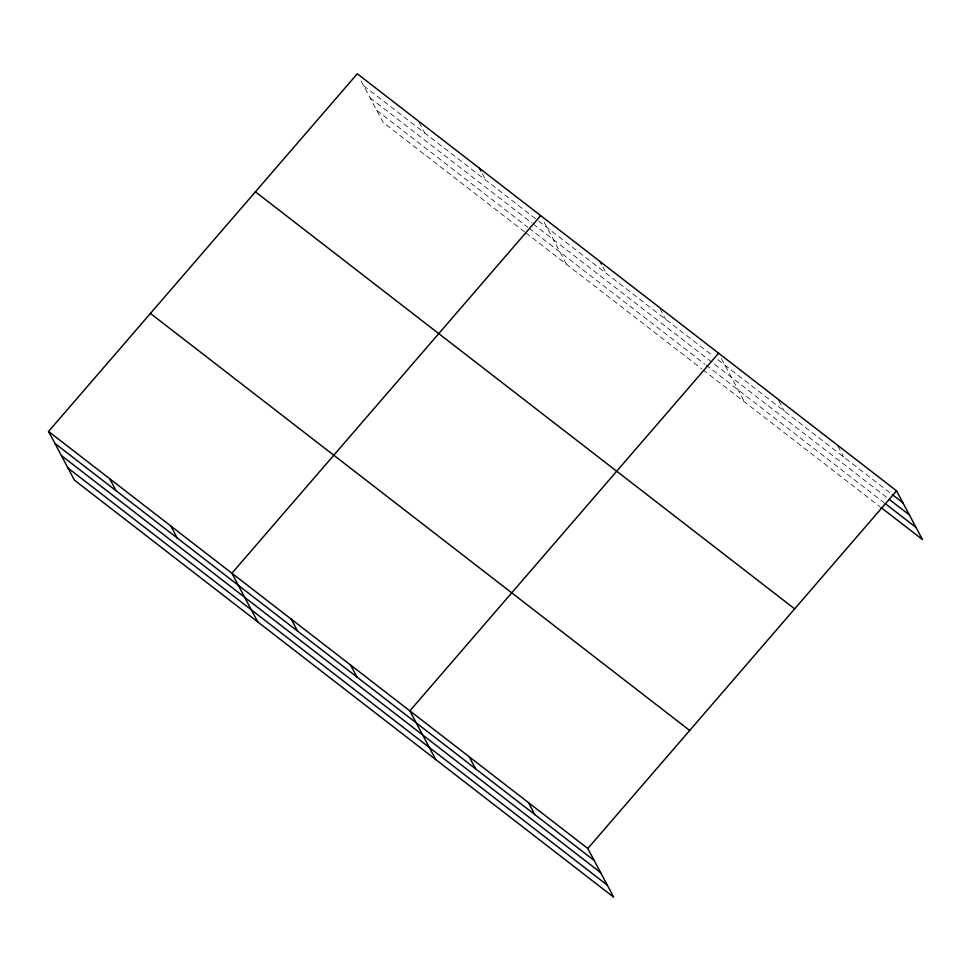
<?xml version="1.0" encoding="UTF-8"?>
<svg xmlns="http://www.w3.org/2000/svg" width="971" height="971" viewBox="0 0 971 971"><rect width="100%" height="100%" fill="white"/><g stroke="black" fill="none" stroke-linecap="round" stroke-linejoin="round"><path stroke-width="0.73" stroke-dasharray="4.86 3.64" d="M363.664 85.764L537.424 220.15M538.614 221.072L713.102 356.005M717.848 359.683L891.05 493.632M370.109 97.889L531.89 223.002M533.079 223.925L886.826 497.492M376.748 110.378L527.739 227.153M528.94 228.076L704.837 364.113M706.014 365.023L883.974 502.65M524.595 231.863L383.193 122.504L360.12 79.112M525.797 232.785L701.79 368.895M702.968 369.805L879.738 506.51M837.937 446.284L843.593 456.928M778.621 400.416L784.277 411.061M721.429 358.53L744.502 401.921M659.989 308.657L665.645 319.313M602.785 266.782L606.329 273.434M544.173 222.238L566.542 264.294M482.356 173.639L485.888 180.29M419.12 122.382L424.776 133.027"/><path stroke-width="1.46" d="M48.55 431.452L587.807 848.496L613.708 897.216L74.451 480.172L48.55 431.452L357.292 73.784L896.549 490.828L922.45 539.548L880.928 507.432M540.641 215.586L231.899 573.254L257.801 621.962M718.589 353.201L409.847 710.869L435.748 759.589M587.807 848.496L896.549 490.828M892.24 494.542L902.921 502.808M889.193 499.337L909.366 514.933M885.164 503.561L916.005 527.423M255.409 191.821L794.666 608.853M150.432 313.427L689.689 730.459M54.922 443.431L594.167 860.476M61.367 455.557L600.624 872.589M68.006 468.046L607.263 885.091M599.957 261.454L601.377 264.124M479.528 168.323L480.936 170.981M528.491 802.616L534.851 814.596M469.163 756.749L475.535 768.729M350.531 665.001L356.903 676.969M291.215 619.122L297.587 631.101M170.787 525.991L177.147 537.958M109.662 478.715L116.035 490.695"/></g></svg>
